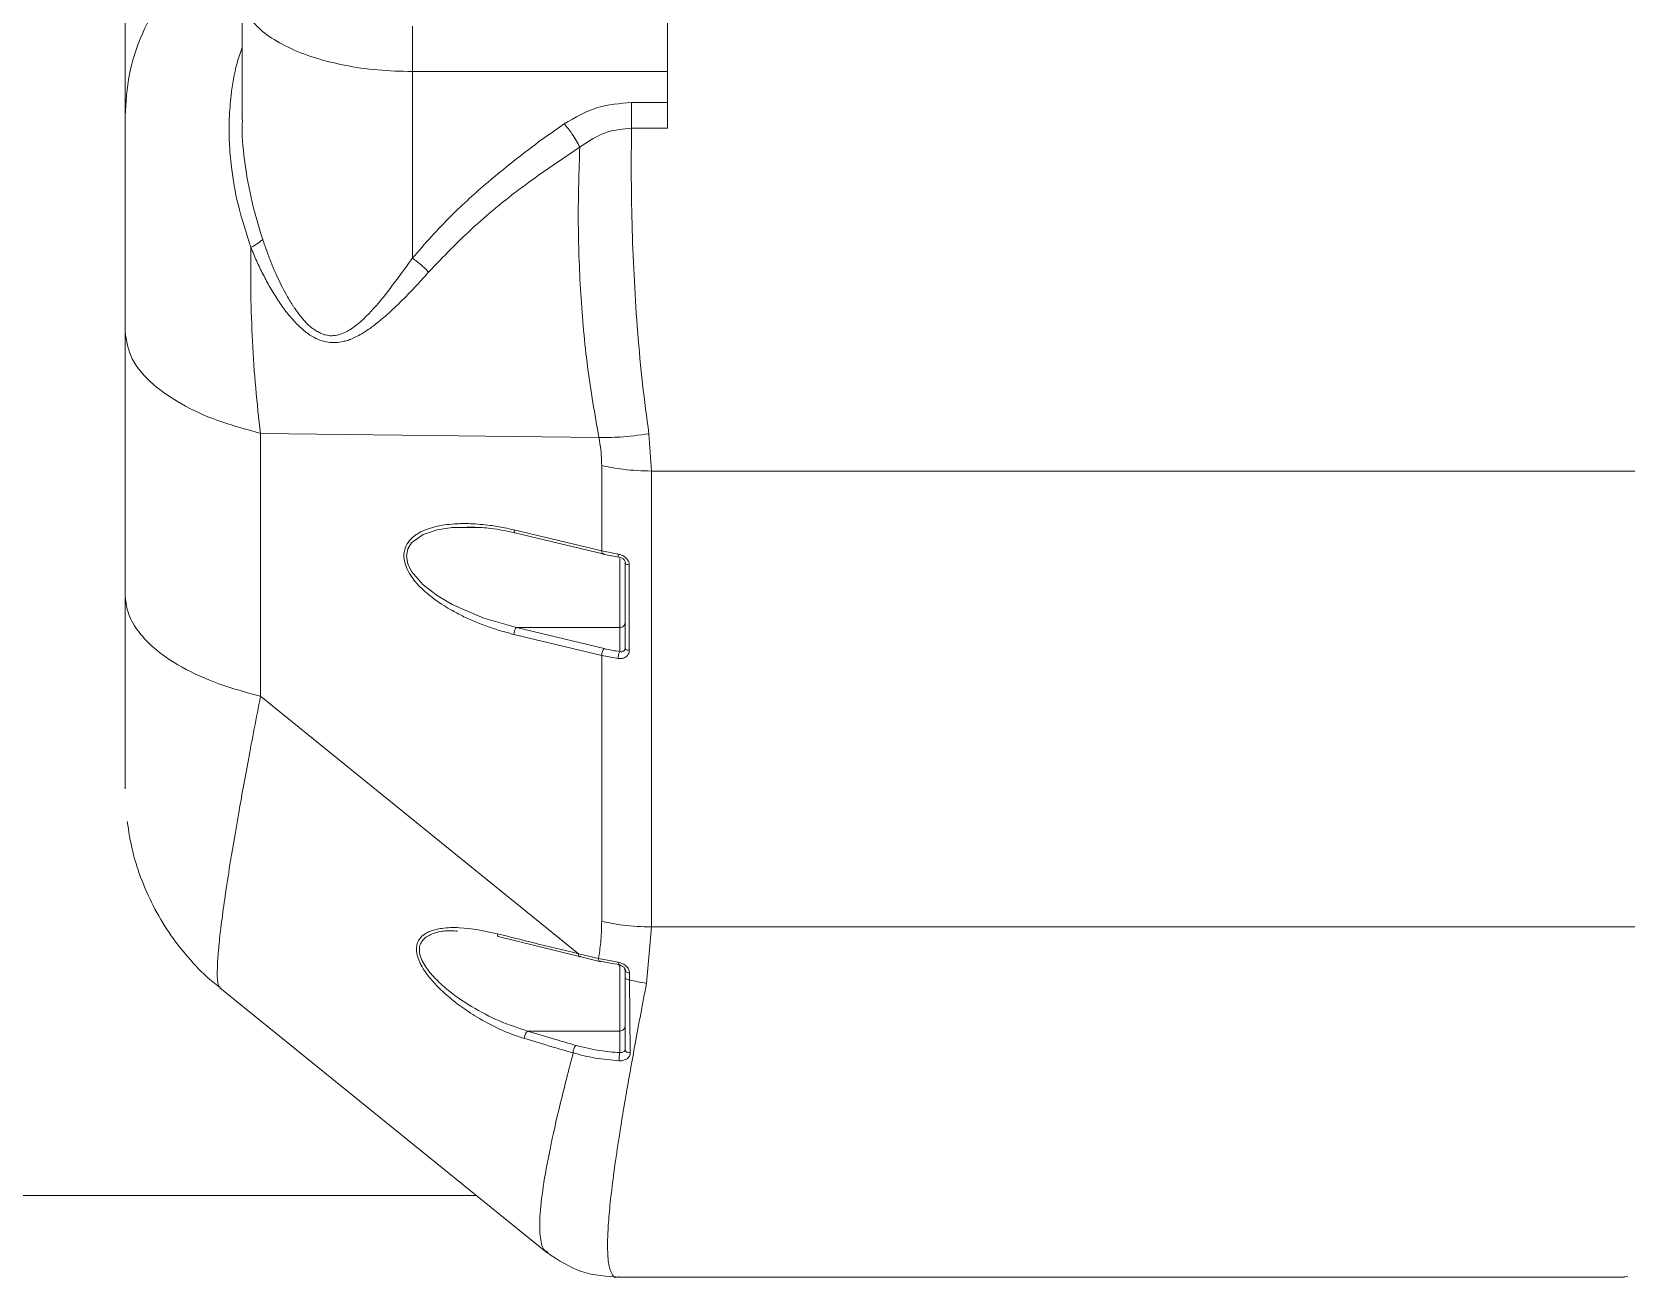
# Model space of a CAD drawing. Header units: millimetres. Extents: x 169 to 14583, y -399 to 10804.
# Drawn here: x 6885.5 to 7035.4, y 5938.3 to 6055.4 of the extents above; entities that cross this region are included whole.
import ezdxf

# ---------------------------------------------------------------- set-up
doc = ezdxf.new("R2010")
doc.units = ezdxf.units.MM
doc.header["$LTSCALE"] = 35

msp = doc.modelspace()

# ---------------------------------------------------------------- linework, layer by layer
at = {"color": 7, "linetype": 'Continuous', "lineweight": 18}
for p, q in [((6894.279, 6047.457), (6894.279, 6078.933)), ((6905.279, 6058.871), (6905.279, 6047.111)), ((6945.279, 6051.653), (6921.279, 6051.653)), ((6921.279, 6034.116), (6921.279, 6051.653)), ((6945.279, 6048.752), (6945.279, 6051.653)), ((6941.88, 6048.752), (6945.279, 6048.752)), ((6941.88, 6046.334), (6945.279, 6046.334)), ((6938.815, 6017.266), (6907.008, 6017.649)), ((6907.008, 5992.934), (6907.008, 6017.649)), ((6943.773, 6014.101), (6943.512, 6017.617)), ((6939.077, 6014.629), (6939.077, 6006.597)), ((7058.08, 6014.101), (6943.773, 6014.101)), ((6943.773, 5971.261), (6943.773, 6014.101)), ((6926.439, 6008.866), (6926.957, 6008.83)), ((6939.077, 6006.597), (6930.829, 6008.576)), ((6930.923, 6008.298), (6939.171, 6006.319)), ((6940.621, 6006.298), (6939.077, 6006.597)), ((6941.279, 5997.465), (6941.279, 6005.497)), ((6941.674, 5997.244), (6941.674, 6005.277)), ((6930.829, 5998.758), (6939.077, 5996.779)), ((6931.063, 5999.404), (6940.779, 5999.404)), ((6931.063, 5999.404), (6939.311, 5997.425)), ((6940.779, 5999.404), (6940.779, 5997.141)), ((6941.315, 5997.386), (6941.269, 5997.378)), ((6939.077, 5996.779), (6939.077, 5971.79)), ((6939.077, 5996.779), (6940.621, 5996.481)), ((6936.885, 5968.745), (6907.008, 5992.934)), ((6929.361, 5970.374), (6936.981, 5968.467)), ((6943.285, 5965.953), (6943.773, 5971.261)), ((7054.544, 5971.261), (6943.773, 5971.261)), ((6938.775, 5968.292), (6936.885, 5968.745)), ((6936.98, 5968.468), (6938.87, 5968.014)), ((6940.635, 5967.933), (6938.775, 5968.292)), ((6941.279, 5966.533), (6941.279, 5967.184)), ((6941.764, 5959.425), (6941.699, 5966.279)), ((6903.193, 5965.541), (6933.958, 5940.633)), ((6932.115, 5961.477), (6940.779, 5961.477)), ((6940.779, 5959.444), (6940.779, 5961.477)), ((6927.307, 5946.018), (6541.279, 5946.018)), ((6940.676, 5938.402), (6940.561, 5938.356)), ((6940.676, 5938.335), (7035.207, 5938.335)), ((7035.546, 5938.385), (7035.207, 5938.389))]:
    msp.add_line(p, q, dxfattribs=at)
at = {"color": 7, "linetype": 'Continuous', "lineweight": 18, "flags": 128}
for points in [[(6894.279, 6002.492), (6894.279, 6016.332), (6894.279, 6027.207)], [(6927.33, 6008.798), (6925.027, 6008.806), (6923.604, 6008.584), (6922.287, 6008.14), (6921.205, 6007.363), (6920.854, 6006.8), (6920.723, 6006.121), (6920.854, 6005.385), (6921.205, 6004.67), (6922.287, 6003.421), (6923.604, 6002.403), (6925.027, 6001.56), (6928.01, 6000.269), (6931.063, 5999.404), (6931.063, 5999.404)]]:
    msp.add_lwpolyline(points, dxfattribs=at)
at = {"color": 7, "linetype": 'Continuous', "lineweight": 18}
for points, knots in [([(6894.279, 6047.457), (6894.358, 6048.778), (6894.516, 6051.419), (6895.785, 6055.241), (6897.752, 6058.813), (6900.517, 6061.992), (6902.913, 6064.123), (6904.515, 6064.954), (6904.779, 6065.09)], [0, 0, 0, 0, 0.1903484, 0.3806968, 0.5710452, 0.7613936, 0.9607785, 1, 1, 1, 1]), ([(6921.279, 6051.653), (6920.187, 6051.682), (6918.004, 6051.741), (6914.866, 6052.207), (6911.995, 6052.929), (6909.513, 6053.906), (6907.516, 6055.088), (6906.119, 6056.428), (6905.353, 6057.715), (6905.352, 6058.542), (6905.352, 6058.877)], [0, 0, 0, 0, 0.13024252, 0.26048505, 0.39072758, 0.52097011, 0.65121264, 0.78145517, 0.91169769, 1, 1, 1, 1]), ([(6945.279, 6051.653), (6945.279, 6052.351), (6945.279, 6053.745), (6945.279, 6055.816), (6945.279, 6057.435), (6945.279, 6058.059), (6945.279, 6058.371)], [0, 0, 0, 0, 0.279619, 0.5592379, 0.779619, 1, 1, 1, 1]), ([(6921.279, 6051.653), (6921.279, 6052.226), (6921.279, 6053.373), (6921.279, 6054.928), (6921.279, 6055.688), (6921.279, 6055.911)], [0, 0, 0, 0, 0.4143269, 0.8286538, 1, 1, 1, 1]), ([(6905.279, 6053.908), (6905.11, 6053.425), (6904.604, 6051.974), (6904.251, 6049.73), (6904.043, 6047.236), (6904.052, 6044.976), (6904.279, 6042.278), (6904.855, 6038.967), (6905.665, 6036.469), (6906.102, 6035.12)], [0, 0, 0, 0, 0.0818543, 0.2460662, 0.3611068, 0.4800424, 0.6027962, 0.7855105, 1, 1, 1, 1]), ([(6941.88, 6048.752), (6940.791, 6048.658), (6938.502, 6048.463), (6936.574, 6047.338), (6935.563, 6046.749)], [0, 0, 0, 0, 0.4757989, 1, 1, 1, 1]), ([(6941.88, 6046.334), (6941.88, 6046.529), (6941.88, 6046.925), (6941.88, 6047.553), (6941.88, 6048.178), (6941.88, 6048.562), (6941.88, 6048.752)], [0, 0, 0, 0, 0.2456449, 0.4977835, 0.7510666, 1, 1, 1, 1]), ([(6945.279, 6046.334), (6945.279, 6046.795), (6945.279, 6047.62), (6945.279, 6048.406), (6945.279, 6048.752)], [0, 0, 0, 0, 0.5591474, 1, 1, 1, 1]), ([(6894.279, 6027.207), (6894.279, 6028.527), (6894.279, 6031.136), (6894.279, 6035.446), (6894.279, 6039.32), (6894.279, 6042.642), (6894.279, 6045.428), (6894.279, 6046.765), (6894.279, 6047.457)], [0, 0, 0, 0, 0.1758357, 0.3476037, 0.5246248, 0.6711612, 0.8296343, 1, 1, 1, 1]), ([(6907.217, 6035.881), (6906.858, 6037.049), (6906.143, 6039.379), (6905.525, 6042.919), (6905.237, 6045.507), (6905.3, 6046.895), (6905.31, 6047.11)], [0, 0, 0, 0, 0.3152792, 0.6293868, 0.9424911, 1, 1, 1, 1]), ([(6935.563, 6046.749), (6934.966, 6046.332), (6933.52, 6045.324), (6931.114, 6043.507), (6928.132, 6041.081), (6924.678, 6037.983), (6922.471, 6035.472), (6921.279, 6034.116)], [0, 0, 0, 0, 0.112816, 0.2728688, 0.4686204, 0.7129517, 1, 1, 1, 1]), ([(6937.018, 6044.545), (6936.914, 6044.75), (6936.704, 6045.164), (6936.213, 6045.944), (6935.808, 6046.445), (6935.563, 6046.749)], [0, 0, 0, 0, 0.2773698, 0.5620284, 1, 1, 1, 1]), ([(6937.018, 6044.545), (6937.843, 6045.105), (6939.308, 6046.097), (6941.099, 6046.262), (6941.88, 6046.334)], [0, 0, 0, 0, 0.5638649, 1, 1, 1, 1]), ([(6943.512, 6017.617), (6943.303, 6019.168), (6942.889, 6022.252), (6942.446, 6027.075), (6942.127, 6031.925), (6941.931, 6036.786), (6941.841, 6041.639), (6941.867, 6044.762), (6941.88, 6046.334)], [0, 0, 0, 0, 0.1686421, 0.3352897, 0.4998986, 0.6642925, 0.8309915, 1, 1, 1, 1]), ([(6922.803, 6032.805), (6924.204, 6034.26), (6927.013, 6037.177), (6931.83, 6041.063), (6935.287, 6043.383), (6937.018, 6044.545)], [0, 0, 0, 0, 0.3319371, 0.6653906, 1, 1, 1, 1]), ([(6938.815, 6017.266), (6938.432, 6019.453), (6937.664, 6023.825), (6937.054, 6030.787), (6936.798, 6037.794), (6936.944, 6042.296), (6937.018, 6044.545)], [0, 0, 0, 0, 0.25054709, 0.50075042, 0.75059294, 1, 1, 1, 1]), ([(6907.008, 6017.649), (6906.846, 6019.059), (6906.522, 6021.863), (6906.232, 6026.26), (6906.07, 6030.689), (6906.091, 6033.649), (6906.102, 6035.12)], [0, 0, 0, 0, 0.2542289, 0.5057772, 0.7544476, 1, 1, 1, 1]), ([(6906.102, 6035.12), (6906.351, 6035.258), (6906.831, 6035.526), (6907.091, 6035.766), (6907.217, 6035.881)], [0, 0, 0, 0, 0.5167917, 1, 1, 1, 1]), ([(6906.102, 6035.12), (6906.281, 6034.691), (6906.639, 6033.832), (6907.247, 6032.572), (6907.913, 6031.338), (6908.648, 6030.14), (6909.463, 6028.992), (6910.285, 6028.047), (6911.132, 6027.255), (6911.929, 6026.681), (6912.711, 6026.348), (6913.644, 6026.144), (6914.454, 6026.185), (6915.183, 6026.386), (6915.629, 6026.55), (6916.13, 6026.785), (6916.802, 6027.166), (6917.453, 6027.616), (6918.111, 6028.129), (6918.719, 6028.641), (6919.658, 6029.49), (6920.727, 6030.542), (6921.857, 6031.722), (6922.492, 6032.448), (6922.803, 6032.805)], [0, 0, 0, 0, 0.05552994, 0.11104627, 0.16658748, 0.22221298, 0.27801911, 0.33415858, 0.37218404, 0.41841872, 0.45432092, 0.47960171, 0.54328105, 0.56156273, 0.58295212, 0.60805961, 0.63684135, 0.68755462, 0.71409298, 0.7477621, 0.79236719, 0.87957278, 0.94088791, 1, 1, 1, 1]), ([(6921.279, 6034.116), (6920.175, 6032.568), (6918.529, 6030.259), (6916.357, 6028.001), (6914.947, 6027.063), (6913.942, 6026.775), (6913.211, 6026.859), (6912.848, 6026.979), (6912.564, 6027.101), (6912.211, 6027.287), (6911.832, 6027.559), (6911.164, 6028.147), (6910.671, 6028.753), (6910.269, 6029.33), (6910.15, 6029.506), (6909.852, 6029.96), (6909.276, 6030.935), (6908.629, 6032.238), (6908.052, 6033.58), (6907.61, 6034.722), (6907.348, 6035.495), (6907.217, 6035.881)], [0, 0, 0, 0, 0.2566631, 0.3827746, 0.4443028, 0.5038736, 0.5331626, 0.5476675, 0.5563845, 0.5750002, 0.6010439, 0.6171878, 0.6897025, 0.6985656, 0.7055184, 0.7164446, 0.766633, 0.8470561, 0.8979388, 0.948933, 1, 1, 1, 1]), ([(6922.803, 6032.805), (6922.542, 6033.074), (6922.076, 6033.554), (6921.522, 6033.944), (6921.279, 6034.116)], [0, 0, 0, 0, 0.56, 1, 1, 1, 1]), ([(6907.008, 6017.649), (6905.626, 6018.029), (6902.863, 6018.789), (6899.462, 6020.375), (6896.656, 6022.319), (6894.673, 6024.631), (6894.41, 6026.348), (6894.279, 6027.207)], [0, 0, 0, 0, 0.186721, 0.373442, 0.560163, 0.7800815, 1, 1, 1, 1]), ([(6943.512, 6017.617), (6942.593, 6017.486), (6940.951, 6017.253), (6939.468, 6017.262), (6938.815, 6017.266)], [0, 0, 0, 0, 0.56, 1, 1, 1, 1]), ([(6939.077, 6014.629), (6939.063, 6015.115), (6939.038, 6015.986), (6938.884, 6016.874), (6938.815, 6017.266)], [0, 0, 0, 0, 0.55785232, 1, 1, 1, 1]), ([(6943.773, 6014.101), (6942.856, 6014.13), (6941.217, 6014.182), (6939.731, 6014.493), (6939.077, 6014.629)], [0, 0, 0, 0, 0.5597053, 1, 1, 1, 1]), ([(6930.829, 6008.576), (6930.536, 6008.643), (6929.787, 6008.816), (6928.423, 6009.038), (6926.846, 6009.18), (6925.408, 6009.167), (6924.291, 6009.053), (6923.403, 6008.882), (6922.613, 6008.633), (6922.005, 6008.359), (6921.57, 6008.084), (6921.177, 6007.769), (6920.802, 6007.336), (6920.546, 6006.751), (6920.461, 6006.155), (6920.547, 6005.528), (6920.793, 6004.825), (6921.198, 6004.16), (6921.765, 6003.453), (6922.48, 6002.748), (6923.342, 6002.059), (6924.211, 6001.472), (6925.123, 6000.93), (6926.144, 6000.401), (6927.32, 5999.877), (6928.548, 5999.414), (6929.73, 5999.035), (6930.488, 5998.844), (6930.829, 5998.758)], [0, 0, 0, 0, 0.03567114, 0.09112104, 0.16640092, 0.22964069, 0.27107305, 0.30991835, 0.34707568, 0.38070116, 0.39938864, 0.41695619, 0.4493413, 0.47647613, 0.50000564, 0.5235189, 0.54943492, 0.58245301, 0.60698148, 0.64667037, 0.69018469, 0.72671172, 0.76178714, 0.80772423, 0.8556221, 0.90782774, 0.95847649, 1, 1, 1, 1]), ([(6926.957, 6008.83), (6927.525, 6008.806), (6928.836, 6008.748), (6930.169, 6008.461), (6930.924, 6008.298)], [0, 0, 0, 0, 0.4334217, 1, 1, 1, 1]), ([(6930.829, 6008.576), (6930.833, 6008.516), (6930.843, 6008.395), (6930.887, 6008.309), (6930.92, 6008.302), (6930.924, 6008.302)], [0, 0, 0, 0, 0.4728133, 0.945627, 1, 1, 1, 1]), ([(6939.195, 6006.31), (6939.474, 6006.247), (6939.968, 6006.135), (6940.488, 6006.053), (6940.714, 6006.017)], [0, 0, 0, 0, 0.5646455, 1, 1, 1, 1]), ([(6941.674, 6005.277), (6941.669, 6005.343), (6941.659, 6005.465), (6941.572, 6005.691), (6941.39, 6005.946), (6941.107, 6006.145), (6940.839, 6006.256), (6940.691, 6006.285), (6940.621, 6006.298)], [0, 0, 0, 0, 0.1356104, 0.2472924, 0.4694748, 0.7157986, 0.8662871, 1, 1, 1, 1]), ([(6940.69, 6006.034), (6940.682, 6006.036), (6940.656, 6006.045), (6940.629, 6006.135), (6940.624, 6006.244), (6940.621, 6006.298)], [0, 0, 0, 0, 0.1800733, 0.5900366, 1, 1, 1, 1]), ([(6940.682, 6006.025), (6940.763, 6006.008), (6940.885, 6005.982), (6941.036, 6005.895), (6941.136, 6005.816), (6941.218, 6005.723), (6941.276, 6005.621), (6941.311, 6005.516), (6941.313, 6005.448), (6941.314, 6005.414)], [0, 0, 0, 0, 0.2595054, 0.3880785, 0.5146895, 0.6390562, 0.7611854, 0.8813711, 1, 1, 1, 1]), ([(6940.779, 6005.891), (6940.779, 6005.348), (6940.779, 6004.186), (6940.779, 6002.269), (6940.779, 6000.492), (6940.779, 5999.766), (6940.779, 5999.404)], [0, 0, 0, 0, 0.2263032, 0.4842022, 0.7421011, 1, 1, 1, 1]), ([(6941.674, 6005.277), (6941.613, 6005.286), (6941.492, 6005.304), (6941.366, 6005.363), (6941.292, 6005.43), (6941.283, 6005.475), (6941.279, 6005.497)], [0, 0, 0, 0, 0.27971482, 0.5594299, 0.7797152, 1, 1, 1, 1]), ([(6907.008, 5992.934), (6905.66, 5993.304), (6902.916, 5994.056), (6899.496, 5995.639), (6896.97, 5997.373), (6895.36, 5999.137), (6894.445, 6000.807), (6894.334, 6001.936), (6894.279, 6002.492)], [0, 0, 0, 0, 0.1819344, 0.3702691, 0.5613203, 0.7108231, 0.8576172, 1, 1, 1, 1]), ([(6894.279, 6002.492), (6894.279, 6000.833), (6894.279, 5997.536), (6894.279, 5993.194), (6894.279, 5989.524), (6894.279, 5986.683), (6894.279, 5984.905), (6894.279, 5984.129), (6894.279, 5984.266), (6894.279, 5984.295)], [0, 0, 0, 0, 0.1642059, 0.3264015, 0.4866461, 0.645278, 0.8029504, 0.9577316, 1, 1, 1, 1]), ([(6930.829, 5998.758), (6930.833, 5998.825), (6930.841, 5998.964), (6930.905, 5999.168), (6930.984, 5999.322), (6931.038, 5999.377), (6931.063, 5999.404)], [0, 0, 0, 0, 0.2702612, 0.5624293, 0.7897363, 1, 1, 1, 1]), ([(6939.311, 5997.425), (6939.578, 5997.364), (6940.055, 5997.256), (6940.557, 5997.177), (6940.779, 5997.141)], [0, 0, 0, 0, 0.5598951, 1, 1, 1, 1]), ([(6940.621, 5996.481), (6940.76, 5996.474), (6940.964, 5996.465), (6941.217, 5996.551), (6941.418, 5996.669), (6941.572, 5996.846), (6941.66, 5997.055), (6941.669, 5997.181), (6941.674, 5997.244)], [0, 0, 0, 0, 0.26476729, 0.38957949, 0.53034936, 0.74007726, 0.87027865, 1, 1, 1, 1]), ([(6940.779, 5997.141), (6940.841, 5997.129), (6940.962, 5997.105), (6941.104, 5997.154), (6941.192, 5997.225), (6941.241, 5997.294), (6941.273, 5997.375), (6941.277, 5997.435), (6941.279, 5997.465)], [0, 0, 0, 0, 0.2604153, 0.5119296, 0.6354335, 0.7576312, 0.8790151, 1, 1, 1, 1]), ([(6941.674, 5997.244), (6941.613, 5997.253), (6941.489, 5997.272), (6941.362, 5997.333), (6941.29, 5997.4), (6941.282, 5997.444), (6941.279, 5997.465)], [0, 0, 0, 0, 0.2804066, 0.5712564, 0.7935547, 1, 1, 1, 1]), ([(6903.247, 5965.608), (6903.185, 5965.616), (6903.012, 5965.639), (6902.923, 5966.512), (6902.959, 5967.994), (6903.128, 5969.877), (6903.378, 5971.973), (6903.73, 5974.505), (6904.229, 5977.732), (6904.927, 5981.839), (6905.855, 5986.975), (6906.617, 5990.912), (6907.008, 5992.934)], [0, 0, 0, 0, 0.06457698, 0.17762858, 0.28938821, 0.37231657, 0.45736859, 0.54443726, 0.63342427, 0.74855004, 0.87080652, 1, 1, 1, 1]), ([(6894.469, 5981.177), (6894.621, 5980.238), (6894.928, 5978.342), (6895.821, 5975.576), (6897.032, 5972.906), (6898.568, 5970.391), (6900.406, 5968.114), (6901.954, 5966.51), (6902.944, 5965.763), (6903.163, 5965.599)], [0, 0, 0, 0, 0.1560044, 0.3148069, 0.4752895, 0.63628, 0.7965876, 0.9550487, 1, 1, 1, 1]), ([(6939.077, 5971.79), (6939.061, 5971.124), (6939.032, 5969.934), (6938.854, 5968.794), (6938.775, 5968.292)], [0, 0, 0, 0, 0.5597784, 1, 1, 1, 1]), ([(6943.773, 5971.261), (6942.855, 5971.29), (6941.216, 5971.342), (6939.73, 5971.653), (6939.077, 5971.79)], [0, 0, 0, 0, 0.5601463, 1, 1, 1, 1]), ([(6929.261, 5970.626), (6928.057, 5970.878), (6926.251, 5971.257), (6924.386, 5971.193), (6923.522, 5971.035), (6923.032, 5970.892), (6922.522, 5970.661), (6922.06, 5970.31), (6921.766, 5969.844), (6921.675, 5969.431), (6921.657, 5969.087), (6921.693, 5968.738), (6921.798, 5968.357), (6921.987, 5967.882), (6922.361, 5967.178), (6922.927, 5966.434), (6923.526, 5965.777), (6924.01, 5965.296), (6924.544, 5964.812), (6925.143, 5964.314), (6925.817, 5963.802), (6926.563, 5963.283), (6927.723, 5962.549), (6929.145, 5961.792), (6930.645, 5961.151), (6931.491, 5960.877), (6931.839, 5960.765)], [0, 0, 0, 0, 0.1626966, 0.2441713, 0.2714095, 0.2986953, 0.3260428, 0.3647261, 0.3985442, 0.4208909, 0.4331811, 0.4517537, 0.4716627, 0.486392, 0.5177595, 0.5697463, 0.5957695, 0.6218004, 0.6494997, 0.6800969, 0.713593, 0.7499906, 0.7892937, 0.8806276, 0.9508678, 1, 1, 1, 1]), ([(6925.534, 5970.867), (6925.087, 5970.886), (6924.206, 5970.925), (6923.068, 5970.63), (6922.297, 5970.161), (6921.965, 5969.556), (6921.909, 5968.998), (6922.055, 5968.382), (6922.465, 5967.55), (6923.249, 5966.561), (6924.743, 5965.164), (6926.845, 5963.711), (6929.468, 5962.339), (6931.232, 5961.765), (6932.115, 5961.477)], [0, 0, 0, 0, 0.0794063, 0.1562477, 0.2317421, 0.2690608, 0.3061383, 0.3433179, 0.3808425, 0.4567045, 0.5335991, 0.6884553, 0.84415, 1, 1, 1, 1]), ([(6936.885, 5968.745), (6935.452, 5969.088), (6932.892, 5969.7), (6930.37, 5970.343), (6929.261, 5970.626)], [0, 0, 0, 0, 0.5599979, 1, 1, 1, 1]), ([(6929.261, 5970.626), (6929.267, 5970.571), (6929.281, 5970.459), (6929.327, 5970.38), (6929.361, 5970.375), (6929.362, 5970.375)], [0, 0, 0, 0, 0.4742746, 0.9802141, 1, 1, 1, 1]), ([(6937.12, 5968.498), (6937.087, 5968.478), (6937.018, 5968.435), (6936.939, 5968.489), (6936.893, 5968.601), (6936.888, 5968.698), (6936.885, 5968.745)], [0, 0, 0, 0, 0.2702613, 0.5624294, 0.7897365, 1, 1, 1, 1]), ([(6938.775, 5968.292), (6938.78, 5968.234), (6938.789, 5968.112), (6938.833, 5968.024), (6938.868, 5968.018), (6938.871, 5968.018)], [0, 0, 0, 0, 0.4570388, 0.951124, 1, 1, 1, 1]), ([(6938.871, 5968.018), (6938.891, 5968.009), (6938.933, 5967.991), (6938.984, 5968.027), (6939.01, 5968.045)], [0, 0, 0, 0, 0.4854914, 1, 1, 1, 1]), ([(6940.779, 5967.716), (6940.439, 5967.767), (6939.832, 5967.858), (6939.261, 5967.988), (6939.01, 5968.045)], [0, 0, 0, 0, 0.5595574, 1, 1, 1, 1]), ([(6941.693, 5966.936), (6941.688, 5966.999), (6941.678, 5967.122), (6941.588, 5967.344), (6941.401, 5967.595), (6941.051, 5967.822), (6940.779, 5967.895), (6940.635, 5967.933)], [0, 0, 0, 0, 0.13320457, 0.25760528, 0.4787672, 0.72405485, 1, 1, 1, 1]), ([(6940.699, 5967.685), (6940.688, 5967.69), (6940.664, 5967.701), (6940.641, 5967.795), (6940.637, 5967.888), (6940.635, 5967.933)], [0, 0, 0, 0, 0.2768775, 0.651472, 1, 1, 1, 1]), ([(6940.691, 5967.673), (6940.732, 5967.667), (6940.814, 5967.653), (6940.936, 5967.608), (6941.049, 5967.546), (6941.148, 5967.468), (6941.228, 5967.378), (6941.282, 5967.281), (6941.313, 5967.182), (6941.312, 5967.12), (6941.312, 5967.089)], [0, 0, 0, 0, 0.1308132, 0.2609078, 0.3893996, 0.5158143, 0.6399127, 0.7617526, 0.8816676, 1, 1, 1, 1]), ([(6940.721, 5967.667), (6940.721, 5967.667), (6940.712, 5967.66), (6940.705, 5967.672), (6940.699, 5967.685)], [0, 0, 0, 0, 0.0180598, 1, 1, 1, 1]), ([(6940.779, 5967.716), (6940.779, 5967.254), (6940.779, 5966.173), (6940.779, 5964.342), (6940.779, 5962.566), (6940.779, 5961.84), (6940.779, 5961.477)], [0, 0, 0, 0, 0.1989614, 0.4659743, 0.7329871, 1, 1, 1, 1]), ([(6941.279, 5967.184), (6941.277, 5967.212), (6941.274, 5967.265), (6941.253, 5967.318), (6941.243, 5967.342)], [0, 0, 0, 0, 0.5431564, 1, 1, 1, 1]), ([(6941.693, 5966.936), (6941.632, 5966.945), (6941.505, 5966.963), (6941.37, 5967.031), (6941.292, 5967.108), (6941.283, 5967.159), (6941.279, 5967.184)], [0, 0, 0, 0, 0.27277442, 0.56247881, 0.7880719, 1, 1, 1, 1]), ([(6940.561, 5938.356), (6940.537, 5938.346), (6940.27, 5938.231), (6939.963, 5938.676), (6939.663, 5939.753), (6939.606, 5941.435), (6939.7, 5943.431), (6939.9, 5945.603), (6940.215, 5948.167), (6940.682, 5951.37), (6941.339, 5955.371), (6942.217, 5960.291), (6942.924, 5964.038), (6943.285, 5965.953)], [0, 0, 0, 0, 0.0110156, 0.1200444, 0.2285842, 0.3366196, 0.4166786, 0.4980033, 0.5805909, 0.66444, 0.7712633, 0.8831071, 1, 1, 1, 1]), ([(6941.699, 5966.279), (6941.636, 5966.288), (6941.506, 5966.307), (6941.369, 5966.377), (6941.292, 5966.456), (6941.283, 5966.508), (6941.279, 5966.533)], [0, 0, 0, 0, 0.2770404, 0.5679932, 0.7918615, 1, 1, 1, 1]), ([(6941.279, 5959.747), (6941.279, 5960.966), (6941.279, 5963.134), (6941.279, 5965.498), (6941.279, 5966.533)], [0, 0, 0, 0, 0.5620497, 1, 1, 1, 1]), ([(6941.699, 5966.279), (6941.698, 5966.402), (6941.696, 5966.62), (6941.694, 5966.839), (6941.693, 5966.936)], [0, 0, 0, 0, 0.56004374, 1, 1, 1, 1]), ([(6943.285, 5965.953), (6942.988, 5966.005), (6942.457, 5966.097), (6941.931, 5966.224), (6941.699, 5966.279)], [0, 0, 0, 0, 0.5592937, 1, 1, 1, 1]), ([(6931.839, 5960.765), (6931.837, 5960.808), (6931.831, 5960.9), (6931.859, 5961.063), (6931.919, 5961.235), (6932.01, 5961.389), (6932.081, 5961.449), (6932.115, 5961.477)], [0, 0, 0, 0, 0.1742621, 0.3654775, 0.564506, 0.7929462, 1, 1, 1, 1]), ([(6932.115, 5961.477), (6932.959, 5961.221), (6934.468, 5960.763), (6935.995, 5960.316), (6936.667, 5960.119)], [0, 0, 0, 0, 0.5591731, 1, 1, 1, 1]), ([(6931.839, 5960.765), (6932.686, 5960.51), (6934.198, 5960.056), (6935.727, 5959.614), (6936.399, 5959.42)], [0, 0, 0, 0, 0.5600015, 1, 1, 1, 1]), ([(6936.399, 5959.42), (6936.398, 5959.464), (6936.394, 5959.556), (6936.424, 5959.716), (6936.483, 5959.883), (6936.568, 5960.033), (6936.635, 5960.092), (6936.667, 5960.119)], [0, 0, 0, 0, 0.1761787, 0.3680679, 0.5666456, 0.7938934, 1, 1, 1, 1]), ([(6936.667, 5960.119), (6937.396, 5959.935), (6938.688, 5959.609), (6940.143, 5959.494), (6940.779, 5959.444)], [0, 0, 0, 0, 0.5634778, 1, 1, 1, 1]), ([(6940.779, 5959.444), (6940.845, 5959.443), (6940.979, 5959.44), (6941.143, 5959.51), (6941.256, 5959.616), (6941.271, 5959.703), (6941.279, 5959.747)], [0, 0, 0, 0, 0.2421011, 0.4900932, 0.7437428, 1, 1, 1, 1]), ([(6941.279, 5959.747), (6941.287, 5959.702), (6941.305, 5959.609), (6941.435, 5959.502), (6941.598, 5959.438), (6941.71, 5959.429), (6941.764, 5959.425)], [0, 0, 0, 0, 0.2706354, 0.5623327, 0.7893627, 1, 1, 1, 1]), ([(6934.016, 5940.72), (6933.908, 5940.754), (6933.536, 5940.872), (6933.271, 5941.949), (6933.217, 5943.919), (6933.532, 5946.727), (6934.178, 5950.274), (6935.117, 5954.467), (6935.972, 5957.77), (6936.399, 5959.42)], [0, 0, 0, 0, 0.0636594, 0.2199488, 0.3761799, 0.5323286, 0.6883682, 0.8442695, 1, 1, 1, 1]), ([(6936.399, 5959.42), (6937.075, 5959.24), (6938.426, 5958.881), (6939.955, 5958.744), (6940.72, 5958.675)], [0, 0, 0, 0, 0.4999104, 1, 1, 1, 1]), ([(6940.72, 5958.675), (6940.719, 5958.718), (6940.717, 5958.808), (6940.722, 5958.979), (6940.735, 5959.165), (6940.755, 5959.339), (6940.771, 5959.41), (6940.779, 5959.444)], [0, 0, 0, 0, 0.1735303, 0.3649926, 0.5647835, 0.7937137, 1, 1, 1, 1]), ([(6940.72, 5958.675), (6940.791, 5958.674), (6940.94, 5958.672), (6941.203, 5958.728), (6941.48, 5958.861), (6941.665, 5959.063), (6941.752, 5959.257), (6941.76, 5959.367), (6941.764, 5959.425)], [0, 0, 0, 0, 0.1318491, 0.2729867, 0.5070628, 0.7356503, 0.862431, 1, 1, 1, 1]), ([(6933.94, 5940.646), (6934.984, 5939.954), (6937.073, 5938.569), (6939.58, 5938.409), (6940.834, 5938.329)], [0, 0, 0, 0, 0.4999523, 1, 1, 1, 1])]:
    msp.add_open_spline(points, degree=3, knots=knots, dxfattribs=at)
for points in [[(6939.077, 6006.597), (6939.08, 6006.541), (6939.087, 6006.43), (6939.142, 6006.329), (6939.219, 6006.292), (6939.281, 6006.33), (6939.311, 6006.35)], [(6940.779, 5999.404), (6940.844, 5999.41), (6940.975, 5999.424), (6941.14, 5999.527), (6941.256, 5999.675), (6941.271, 5999.791), (6941.279, 5999.85)], [(6939.311, 5997.425), (6939.281, 5997.392), (6939.219, 5997.326), (6939.142, 5997.157), (6939.087, 5996.964), (6939.08, 5996.841), (6939.077, 5996.779)], [(6940.621, 5996.481), (6940.623, 5996.543), (6940.628, 5996.666), (6940.665, 5996.863), (6940.717, 5997.037), (6940.758, 5997.107), (6940.779, 5997.141)], [(6940.779, 5961.477), (6940.844, 5961.484), (6940.975, 5961.498), (6941.14, 5961.601), (6941.256, 5961.748), (6941.271, 5961.865), (6941.279, 5961.924)]]:
    msp.add_open_spline(points, degree=3, dxfattribs=at)

doc.saveas('drawing.dxf')
